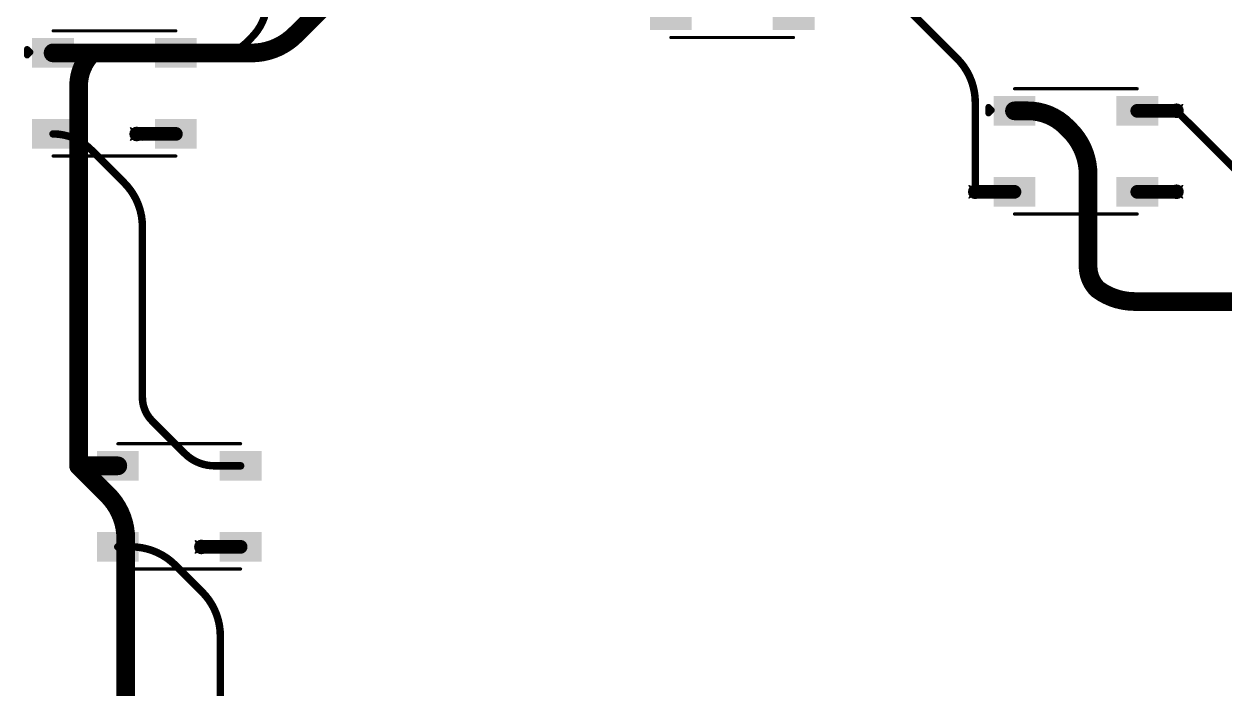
# Model space of a CAD drawing. Header units: inches. Extents: x -11 to 1110, y -7 to 455.
# Drawn here: x 356.01 to 404.91, y 264.73 to 291.81 of the extents above; entities that cross this region are included whole.
import ezdxf

# ---------------------------------------------------------------- set-up
doc = ezdxf.new("R2010")
doc.units = ezdxf.units.IN
for name, color, linetype in [('Bottom Layer', 5, 'Continuous'), ('Drill Drawing', 1, 'Continuous'), ('Top Layer', 1, 'Continuous'), ('Top Overlay', 2, 'Continuous'), ('Top Paste', 8, 'Continuous'), ('Top Solder', 216, 'Continuous'), ('Via Holes', 16, 'Continuous')]:
    doc.layers.add(name, color=color, linetype=linetype)

# ---------------------------------------------------------------- blocks, each defined once
blk = doc.blocks.new('WS2812B_B_W_165')
at = {"layer": 'Top Layer'}
for points in [[(-3.24999985, 2.15000078), (-1.75000031, 2.15000078), (-1.75000031, 1.15000278), (-3.24999985, 1.15000278)], [(3.24999985, 1.15000278), (1.75000031, 1.15000278), (1.75000031, 2.15000078), (3.24999985, 2.15000078)], [(-3.24999985, -1.15000024), (-1.75000031, -1.15000024), (-1.75000031, -2.14999824), (-3.24999985, -2.14999824)], [(1.75000031, -1.15000024), (3.24999985, -1.15000024), (3.24999985, -2.14999824), (1.75000031, -2.14999824)]]:
    blk.add_hatch(color=1, dxfattribs=at).paths.add_polyline_path(points)
at = {"layer": 'Top Paste'}
for points in [[(-3.24999985, 2.15000078), (-1.75000031, 2.15000078), (-1.75000031, 1.15000278), (-3.24999985, 1.15000278)], [(3.24999985, 1.15000278), (1.75000031, 1.15000278), (1.75000031, 2.15000078), (3.24999985, 2.15000078)], [(-3.24999985, -1.15000024), (-1.75000031, -1.15000024), (-1.75000031, -2.14999824), (-3.24999985, -2.14999824)], [(1.75000031, -1.15000024), (3.24999985, -1.15000024), (3.24999985, -2.14999824), (1.75000031, -2.14999824)]]:
    blk.add_hatch(color=8, dxfattribs=at).paths.add_polyline_path(points)
at = {"layer": 'Top Solder'}
for points in [[(-3.35159985, 2.25160078), (-1.64840031, 2.25160078), (-1.64840031, 1.04840278), (-3.35159985, 1.04840278)], [(3.35159985, 1.04840278), (1.64840031, 1.04840278), (1.64840031, 2.25160078), (3.35159985, 2.25160078)], [(-3.35159985, -1.04840024), (-1.64840031, -1.04840024), (-1.64840031, -2.25159824), (-3.35159985, -2.25159824)], [(1.64840031, -1.04840024), (3.35159985, -1.04840024), (3.35159985, -2.25159824), (1.64840031, -2.25159824)]]:
    blk.add_hatch(color=216, dxfattribs=at).paths.add_polyline_path(points)
at = {"layer": 'Top Overlay'}
for points in [[(-2.50000008, 2.55080008, 0.127, 0.127, 0), (2.50000008, 2.55080008, 0.127, 0.127, 0)], [(-3.556, 1.8034, 0.254, 0.254, 0), (-3.429, 1.6764, 0.254, 0.254, 0)], [(-3.556, 1.5494, 0.254, 0.254, 0), (-3.556, 1.8034, 0.254, 0.254, 0)], [(-3.556, 1.5494, 0.254, 0.254, 0), (-3.429, 1.6764, 0.254, 0.254, 0)], [(-2.50000008, -2.55079754, 0.127, 0.127, 0), (2.50000008, -2.55079754, 0.127, 0.127, 0)]]:
    blk.add_lwpolyline(points, format="xyseb", dxfattribs=at)
for points in [[(-2.53175008, 2.55080008, 0.0635, 0.0635, 1), (-2.46825008, 2.55080008, 0.0635, 0.0635, 1)], [(2.46825008, 2.55080008, 0.0635, 0.0635, 1), (2.53175008, 2.55080008, 0.0635, 0.0635, 1)], [(-3.619499999999999, 1.8034, 0.127, 0.127, 1), (-3.4925, 1.8034, 0.127, 0.127, 1)], [(-3.619499999999999, 1.8034, 0.127, 0.127, 1), (-3.4925, 1.8034, 0.127, 0.127, 1)], [(-3.619499999999999, 1.5494, 0.127, 0.127, 1), (-3.4925, 1.5494, 0.127, 0.127, 1)], [(-3.619499999999999, 1.5494, 0.127, 0.127, 1), (-3.4925, 1.5494, 0.127, 0.127, 1)], [(-3.4925, 1.6764, 0.127, 0.127, 1), (-3.3655, 1.6764, 0.127, 0.127, 1)], [(-3.4925, 1.6764, 0.127, 0.127, 1), (-3.3655, 1.6764, 0.127, 0.127, 1)], [(-2.53175008, -2.55079754, 0.0635, 0.0635, 1), (-2.46825008, -2.55079754, 0.0635, 0.0635, 1)], [(2.46825008, -2.55079754, 0.0635, 0.0635, 1), (2.53175008, -2.55079754, 0.0635, 0.0635, 1)]]:
    blk.add_lwpolyline(points, format="xyseb", close=True, dxfattribs=at)
blk = doc.blocks.new('WS2812B_B_W_174')
at = {"layer": 'Top Layer'}
for points in [[(-3.24999985, 2.15000078), (-1.75000031, 2.15000078), (-1.75000031, 1.15000278), (-3.24999985, 1.15000278)], [(3.24999985, 1.15000278), (1.75000031, 1.15000278), (1.75000031, 2.15000078), (3.24999985, 2.15000078)], [(-3.24999985, -1.15000024), (-1.75000031, -1.15000024), (-1.75000031, -2.14999824), (-3.24999985, -2.14999824)], [(1.75000031, -1.15000024), (3.24999985, -1.15000024), (3.24999985, -2.14999824), (1.75000031, -2.14999824)]]:
    blk.add_hatch(color=1, dxfattribs=at).paths.add_polyline_path(points)
at = {"layer": 'Top Paste'}
for points in [[(-3.24999985, 2.15000078), (-1.75000031, 2.15000078), (-1.75000031, 1.15000278), (-3.24999985, 1.15000278)], [(3.24999985, 1.15000278), (1.75000031, 1.15000278), (1.75000031, 2.15000078), (3.24999985, 2.15000078)], [(-3.24999985, -1.15000024), (-1.75000031, -1.15000024), (-1.75000031, -2.14999824), (-3.24999985, -2.14999824)], [(1.75000031, -1.15000024), (3.24999985, -1.15000024), (3.24999985, -2.14999824), (1.75000031, -2.14999824)]]:
    blk.add_hatch(color=8, dxfattribs=at).paths.add_polyline_path(points)
at = {"layer": 'Top Solder'}
for points in [[(-3.35159985, 2.25160078), (-1.64840031, 2.25160078), (-1.64840031, 1.04840278), (-3.35159985, 1.04840278)], [(3.35159985, 1.04840278), (1.64840031, 1.04840278), (1.64840031, 2.25160078), (3.35159985, 2.25160078)], [(-3.35159985, -1.04840024), (-1.64840031, -1.04840024), (-1.64840031, -2.25159824), (-3.35159985, -2.25159824)], [(1.64840031, -1.04840024), (3.35159985, -1.04840024), (3.35159985, -2.25159824), (1.64840031, -2.25159824)]]:
    blk.add_hatch(color=216, dxfattribs=at).paths.add_polyline_path(points)
at = {"layer": 'Top Overlay'}
for points in [[(-2.50000008, 2.55080008, 0.127, 0.127, 0), (2.50000008, 2.55080008, 0.127, 0.127, 0)], [(-3.556, 1.8034, 0.254, 0.254, 0), (-3.429, 1.6764, 0.254, 0.254, 0)], [(-3.556, 1.5494, 0.254, 0.254, 0), (-3.556, 1.8034, 0.254, 0.254, 0)], [(-3.556, 1.5494, 0.254, 0.254, 0), (-3.429, 1.6764, 0.254, 0.254, 0)], [(-2.50000008, -2.55079754, 0.127, 0.127, 0), (2.50000008, -2.55079754, 0.127, 0.127, 0)]]:
    blk.add_lwpolyline(points, format="xyseb", dxfattribs=at)
for points in [[(-2.53175008, 2.55080008, 0.0635, 0.0635, 1), (-2.46825008, 2.55080008, 0.0635, 0.0635, 1)], [(2.46825008, 2.55080008, 0.0635, 0.0635, 1), (2.53175008, 2.55080008, 0.0635, 0.0635, 1)], [(-3.619499999999999, 1.8034, 0.127, 0.127, 1), (-3.4925, 1.8034, 0.127, 0.127, 1)], [(-3.619499999999999, 1.8034, 0.127, 0.127, 1), (-3.4925, 1.8034, 0.127, 0.127, 1)], [(-3.619499999999999, 1.5494, 0.127, 0.127, 1), (-3.4925, 1.5494, 0.127, 0.127, 1)], [(-3.619499999999999, 1.5494, 0.127, 0.127, 1), (-3.4925, 1.5494, 0.127, 0.127, 1)], [(-3.4925, 1.6764, 0.127, 0.127, 1), (-3.3655, 1.6764, 0.127, 0.127, 1)], [(-3.4925, 1.6764, 0.127, 0.127, 1), (-3.3655, 1.6764, 0.127, 0.127, 1)], [(-2.53175008, -2.55079754, 0.0635, 0.0635, 1), (-2.46825008, -2.55079754, 0.0635, 0.0635, 1)], [(2.46825008, -2.55079754, 0.0635, 0.0635, 1), (2.53175008, -2.55079754, 0.0635, 0.0635, 1)]]:
    blk.add_lwpolyline(points, format="xyseb", close=True, dxfattribs=at)
blk = doc.blocks.new('WS2812B_B_W_192')
at = {"layer": 'Top Layer'}
for points in [[(-3.24999985, 2.15000078), (-1.75000031, 2.15000078), (-1.75000031, 1.15000278), (-3.24999985, 1.15000278)], [(3.24999985, 1.15000278), (1.75000031, 1.15000278), (1.75000031, 2.15000078), (3.24999985, 2.15000078)], [(-3.24999985, -1.15000024), (-1.75000031, -1.15000024), (-1.75000031, -2.14999824), (-3.24999985, -2.14999824)], [(1.75000031, -1.15000024), (3.24999985, -1.15000024), (3.24999985, -2.14999824), (1.75000031, -2.14999824)]]:
    blk.add_hatch(color=1, dxfattribs=at).paths.add_polyline_path(points)
at = {"layer": 'Top Paste'}
for points in [[(-3.24999985, 2.15000078), (-1.75000031, 2.15000078), (-1.75000031, 1.15000278), (-3.24999985, 1.15000278)], [(3.24999985, 1.15000278), (1.75000031, 1.15000278), (1.75000031, 2.15000078), (3.24999985, 2.15000078)], [(-3.24999985, -1.15000024), (-1.75000031, -1.15000024), (-1.75000031, -2.14999824), (-3.24999985, -2.14999824)], [(1.75000031, -1.15000024), (3.24999985, -1.15000024), (3.24999985, -2.14999824), (1.75000031, -2.14999824)]]:
    blk.add_hatch(color=8, dxfattribs=at).paths.add_polyline_path(points)
at = {"layer": 'Top Solder'}
for points in [[(-3.35159985, 2.25160078), (-1.64840031, 2.25160078), (-1.64840031, 1.04840278), (-3.35159985, 1.04840278)], [(3.35159985, 1.04840278), (1.64840031, 1.04840278), (1.64840031, 2.25160078), (3.35159985, 2.25160078)], [(-3.35159985, -1.04840024), (-1.64840031, -1.04840024), (-1.64840031, -2.25159824), (-3.35159985, -2.25159824)], [(1.64840031, -1.04840024), (3.35159985, -1.04840024), (3.35159985, -2.25159824), (1.64840031, -2.25159824)]]:
    blk.add_hatch(color=216, dxfattribs=at).paths.add_polyline_path(points)
at = {"layer": 'Top Overlay'}
for points in [[(-2.50000008, 2.55080008, 0.127, 0.127, 0), (2.50000008, 2.55080008, 0.127, 0.127, 0)], [(-3.556, 1.8034, 0.254, 0.254, 0), (-3.429, 1.6764, 0.254, 0.254, 0)], [(-3.556, 1.5494, 0.254, 0.254, 0), (-3.556, 1.8034, 0.254, 0.254, 0)], [(-3.556, 1.5494, 0.254, 0.254, 0), (-3.429, 1.6764, 0.254, 0.254, 0)], [(-2.50000008, -2.55079754, 0.127, 0.127, 0), (2.50000008, -2.55079754, 0.127, 0.127, 0)]]:
    blk.add_lwpolyline(points, format="xyseb", dxfattribs=at)
for points in [[(-2.53175008, 2.55080008, 0.0635, 0.0635, 1), (-2.46825008, 2.55080008, 0.0635, 0.0635, 1)], [(2.46825008, 2.55080008, 0.0635, 0.0635, 1), (2.53175008, 2.55080008, 0.0635, 0.0635, 1)], [(-3.619499999999999, 1.8034, 0.127, 0.127, 1), (-3.4925, 1.8034, 0.127, 0.127, 1)], [(-3.619499999999999, 1.8034, 0.127, 0.127, 1), (-3.4925, 1.8034, 0.127, 0.127, 1)], [(-3.619499999999999, 1.5494, 0.127, 0.127, 1), (-3.4925, 1.5494, 0.127, 0.127, 1)], [(-3.619499999999999, 1.5494, 0.127, 0.127, 1), (-3.4925, 1.5494, 0.127, 0.127, 1)], [(-3.4925, 1.6764, 0.127, 0.127, 1), (-3.3655, 1.6764, 0.127, 0.127, 1)], [(-3.4925, 1.6764, 0.127, 0.127, 1), (-3.3655, 1.6764, 0.127, 0.127, 1)], [(-2.53175008, -2.55079754, 0.0635, 0.0635, 1), (-2.46825008, -2.55079754, 0.0635, 0.0635, 1)], [(2.46825008, -2.55079754, 0.0635, 0.0635, 1), (2.53175008, -2.55079754, 0.0635, 0.0635, 1)]]:
    blk.add_lwpolyline(points, format="xyseb", close=True, dxfattribs=at)
blk = doc.blocks.new('WS2812B_B_W_201')
at = {"layer": 'Top Layer'}
for points in [[(-3.24999985, 2.15000078), (-1.75000031, 2.15000078), (-1.75000031, 1.15000278), (-3.24999985, 1.15000278)], [(3.24999985, 1.15000278), (1.75000031, 1.15000278), (1.75000031, 2.15000078), (3.24999985, 2.15000078)], [(-3.24999985, -1.15000024), (-1.75000031, -1.15000024), (-1.75000031, -2.14999824), (-3.24999985, -2.14999824)], [(1.75000031, -1.15000024), (3.24999985, -1.15000024), (3.24999985, -2.14999824), (1.75000031, -2.14999824)]]:
    blk.add_hatch(color=1, dxfattribs=at).paths.add_polyline_path(points)
at = {"layer": 'Top Paste'}
for points in [[(-3.24999985, 2.15000078), (-1.75000031, 2.15000078), (-1.75000031, 1.15000278), (-3.24999985, 1.15000278)], [(3.24999985, 1.15000278), (1.75000031, 1.15000278), (1.75000031, 2.15000078), (3.24999985, 2.15000078)], [(-3.24999985, -1.15000024), (-1.75000031, -1.15000024), (-1.75000031, -2.14999824), (-3.24999985, -2.14999824)], [(1.75000031, -1.15000024), (3.24999985, -1.15000024), (3.24999985, -2.14999824), (1.75000031, -2.14999824)]]:
    blk.add_hatch(color=8, dxfattribs=at).paths.add_polyline_path(points)
at = {"layer": 'Top Solder'}
for points in [[(-3.35159985, 2.25160078), (-1.64840031, 2.25160078), (-1.64840031, 1.04840278), (-3.35159985, 1.04840278)], [(3.35159985, 1.04840278), (1.64840031, 1.04840278), (1.64840031, 2.25160078), (3.35159985, 2.25160078)], [(-3.35159985, -1.04840024), (-1.64840031, -1.04840024), (-1.64840031, -2.25159824), (-3.35159985, -2.25159824)], [(1.64840031, -1.04840024), (3.35159985, -1.04840024), (3.35159985, -2.25159824), (1.64840031, -2.25159824)]]:
    blk.add_hatch(color=216, dxfattribs=at).paths.add_polyline_path(points)
at = {"layer": 'Top Overlay'}
for points in [[(-2.50000008, 2.55080008, 0.127, 0.127, 0), (2.50000008, 2.55080008, 0.127, 0.127, 0)], [(-3.556, 1.8034, 0.254, 0.254, 0), (-3.429, 1.6764, 0.254, 0.254, 0)], [(-3.556, 1.5494, 0.254, 0.254, 0), (-3.556, 1.8034, 0.254, 0.254, 0)], [(-3.556, 1.5494, 0.254, 0.254, 0), (-3.429, 1.6764, 0.254, 0.254, 0)], [(-2.50000008, -2.55079754, 0.127, 0.127, 0), (2.50000008, -2.55079754, 0.127, 0.127, 0)]]:
    blk.add_lwpolyline(points, format="xyseb", dxfattribs=at)
for points in [[(-2.53175008, 2.55080008, 0.0635, 0.0635, 1), (-2.46825008, 2.55080008, 0.0635, 0.0635, 1)], [(2.46825008, 2.55080008, 0.0635, 0.0635, 1), (2.53175008, 2.55080008, 0.0635, 0.0635, 1)], [(-3.619499999999999, 1.8034, 0.127, 0.127, 1), (-3.4925, 1.8034, 0.127, 0.127, 1)], [(-3.619499999999999, 1.8034, 0.127, 0.127, 1), (-3.4925, 1.8034, 0.127, 0.127, 1)], [(-3.619499999999999, 1.5494, 0.127, 0.127, 1), (-3.4925, 1.5494, 0.127, 0.127, 1)], [(-3.619499999999999, 1.5494, 0.127, 0.127, 1), (-3.4925, 1.5494, 0.127, 0.127, 1)], [(-3.4925, 1.6764, 0.127, 0.127, 1), (-3.3655, 1.6764, 0.127, 0.127, 1)], [(-3.4925, 1.6764, 0.127, 0.127, 1), (-3.3655, 1.6764, 0.127, 0.127, 1)], [(-2.53175008, -2.55079754, 0.0635, 0.0635, 1), (-2.46825008, -2.55079754, 0.0635, 0.0635, 1)], [(2.46825008, -2.55079754, 0.0635, 0.0635, 1), (2.53175008, -2.55079754, 0.0635, 0.0635, 1)]]:
    blk.add_lwpolyline(points, format="xyseb", close=True, dxfattribs=at)

msp = doc.modelspace()

# ---------------------------------------------------------------- hatches: boundary and pattern name
at = {"layer": 'Bottom Layer'}
h = msp.add_hatch(color=5, dxfattribs=at)
edge = h.paths.add_edge_path()
edge.add_arc((358.79355978, 290.63292394), 0.2999994, 0, 360)
h = msp.add_hatch(color=5, dxfattribs=at)
edge = h.paths.add_edge_path()
edge.add_arc((402.93728404, 288.2798527), 0.2999994, 0, 360)
h = msp.add_hatch(color=5, dxfattribs=at)
edge = h.paths.add_edge_path()
edge.add_arc((360.60229886, 287.33292292), 0.2999994, 0, 360)
h = msp.add_hatch(color=5, dxfattribs=at)
edge = h.paths.add_edge_path()
edge.add_arc((394.7460227999999, 284.97985168), 0.2999994, 0, 360)
h = msp.add_hatch(color=5, dxfattribs=at)
edge = h.paths.add_edge_path()
edge.add_arc((402.93728404, 284.97985168), 0.2999994, 0, 360)
h = msp.add_hatch(color=5, dxfattribs=at)
edge = h.paths.add_edge_path()
edge.add_arc((358.23836912, 273.8142098), 0.2999994, 0, 360)
h = msp.add_hatch(color=5, dxfattribs=at)
edge = h.paths.add_edge_path()
edge.add_arc((363.23836928, 270.51420878), 0.2999994, 0, 360)
at = {"layer": 'Top Layer'}
h = msp.add_hatch(color=1, dxfattribs=at)
edge = h.paths.add_edge_path()
edge.add_arc((358.79355978, 290.63292394), 0.2999994, 0, 360)
h = msp.add_hatch(color=1, dxfattribs=at)
edge = h.paths.add_edge_path()
edge.add_arc((402.93728404, 288.2798527), 0.2999994, 0, 360)
h = msp.add_hatch(color=1, dxfattribs=at)
edge = h.paths.add_edge_path()
edge.add_arc((360.60229886, 287.33292292), 0.2999994, 0, 360)
h = msp.add_hatch(color=1, dxfattribs=at)
edge = h.paths.add_edge_path()
edge.add_arc((394.7460227999999, 284.97985168), 0.2999994, 0, 360)
h = msp.add_hatch(color=1, dxfattribs=at)
edge = h.paths.add_edge_path()
edge.add_arc((402.93728404, 284.97985168), 0.2999994, 0, 360)
h = msp.add_hatch(color=1, dxfattribs=at)
edge = h.paths.add_edge_path()
edge.add_arc((358.23836912, 273.8142098), 0.2999994, 0, 360)
h = msp.add_hatch(color=1, dxfattribs=at)
edge = h.paths.add_edge_path()
edge.add_arc((363.23836928, 270.51420878), 0.2999994, 0, 360)
at = {"layer": 'Via Holes'}
h = msp.add_hatch(color=7, dxfattribs=at)
edge = h.paths.add_edge_path()
edge.add_arc((358.79355978, 290.63292394), 0.1499997, 0, 360)
h = msp.add_hatch(color=7, dxfattribs=at)
edge = h.paths.add_edge_path()
edge.add_arc((402.93728404, 288.2798527), 0.1499997, 0, 360)
h = msp.add_hatch(color=7, dxfattribs=at)
edge = h.paths.add_edge_path()
edge.add_arc((360.60229886, 287.33292292), 0.1499997, 0, 360)
h = msp.add_hatch(color=7, dxfattribs=at)
edge = h.paths.add_edge_path()
edge.add_arc((394.7460227999999, 284.97985168), 0.1499997, 0, 360)
h = msp.add_hatch(color=7, dxfattribs=at)
edge = h.paths.add_edge_path()
edge.add_arc((402.93728404, 284.97985168), 0.1499997, 0, 360)
h = msp.add_hatch(color=7, dxfattribs=at)
edge = h.paths.add_edge_path()
edge.add_arc((358.23836912, 273.8142098), 0.1499997, 0, 360)
h = msp.add_hatch(color=7, dxfattribs=at)
edge = h.paths.add_edge_path()
edge.add_arc((363.23836928, 270.51420878), 0.1499997, 0, 360)

# ---------------------------------------------------------------- linework, layer by layer
at = {"layer": 'Bottom Layer'}
for points in [[(388.9439516, 295.46842354, 0.3048, 0.3048, 0), (394.00207458, 290.41030056, 0.3048, 0.3048, 0)], [(367.06887216, 291.37687216, 0.7619999999999999, 0.7619999999999999, 0), (368.81697128, 293.12497128, 0.7619999999999999, 0.7619999999999999, 0)], [(367.06887216, 291.37687216, 0.7619999999999999, 0.7619999999999999, -0.198912367379658), (365.27282038, 290.63292394, 0.7619999999999999, 0.7619999999999999, 0)], [(358.23836912, 289.2925761, 0.7619999999999999, 0.7619999999999999, -0.1989123116628902), (358.79355978, 290.63292394, 0.7619999999999999, 0.7619999999999999, 0)], [(358.79355978, 290.63292394, 0.7619999999999999, 0.7619999999999999, 0), (365.27282038, 290.63292394, 0.7619999999999999, 0.7619999999999999, 0)], [(394.00207458, 290.41030056, 0.3048, 0.3048, -0.198912367379658), (394.7460227999999, 288.61424878, 0.3048, 0.3048, 0)], [(358.23836912, 273.8142098, 0.7619999999999999, 0.7619999999999999, 0), (358.23836912, 289.2925761, 0.7619999999999999, 0.7619999999999999, 0)], [(394.7460227999999, 284.97985168, 0.3048, 0.3048, 0), (394.7460227999999, 288.61424878, 0.3048, 0.3048, 0)], [(402.93728404, 288.2798527, 0.3048, 0.3048, 0), (407.79400534, 283.4231314, 0.3048, 0.3048, 0)], [(358.23836912, 273.8142098, 0.7619999999999999, 0.7619999999999999, 0), (359.41402082, 272.6385581, 0.7619999999999999, 0.7619999999999999, 0)], [(359.41402082, 272.6385581, 0.7619999999999999, 0.7619999999999999, -0.198912367379658), (360.15796904, 270.84250632, 0.7619999999999999, 0.7619999999999999, 0)], [(360.15796904, 256.87140904, 0.7619999999999999, 0.7619999999999999, 0), (360.15796904, 270.84250632, 0.7619999999999999, 0.7619999999999999, 0)]]:
    msp.add_lwpolyline(points, format="xyseb", dxfattribs=at)
for points in [[(366.87837216, 291.37687216, 0.3809999999999999, 0.3809999999999999, 1), (367.25937216, 291.37687216, 0.3809999999999999, 0.3809999999999999, 1)], [(366.87837216, 291.37687216, 0.3809999999999999, 0.3809999999999999, 1), (367.25937216, 291.37687216, 0.3809999999999999, 0.3809999999999999, 1)], [(358.60305978, 290.63292394, 0.3809999999999999, 0.3809999999999999, 1), (358.98405978, 290.63292394, 0.3809999999999999, 0.3809999999999999, 1)], [(358.60305978, 290.63292394, 0.3809999999999999, 0.3809999999999999, 1), (358.98405978, 290.63292394, 0.3809999999999999, 0.3809999999999999, 1)], [(365.08232038, 290.63292394, 0.3809999999999999, 0.3809999999999999, 1), (365.46332038, 290.63292394, 0.3809999999999999, 0.3809999999999999, 1)], [(365.08232038, 290.63292394, 0.3809999999999999, 0.3809999999999999, 1), (365.46332038, 290.63292394, 0.3809999999999999, 0.3809999999999999, 1)], [(393.92587458, 290.41030056, 0.1524, 0.1524, 1), (394.07827458, 290.41030056, 0.1524, 0.1524, 1)], [(393.92587458, 290.41030056, 0.1524, 0.1524, 1), (394.07827458, 290.41030056, 0.1524, 0.1524, 1)], [(358.04786912, 289.2925761, 0.3809999999999999, 0.3809999999999999, 1), (358.42886912, 289.2925761, 0.3809999999999999, 0.3809999999999999, 1)], [(358.04786912, 289.2925761, 0.3809999999999999, 0.3809999999999999, 1), (358.42886912, 289.2925761, 0.3809999999999999, 0.3809999999999999, 1)], [(394.6698228, 288.61424878, 0.1524, 0.1524, 1), (394.8222228, 288.61424878, 0.1524, 0.1524, 1)], [(394.6698228, 288.61424878, 0.1524, 0.1524, 1), (394.8222228, 288.61424878, 0.1524, 0.1524, 1)], [(402.86108404, 288.2798527, 0.1524, 0.1524, 1), (403.01348404, 288.2798527, 0.1524, 0.1524, 1)], [(394.6698228, 284.97985168, 0.1524, 0.1524, 1), (394.8222228, 284.97985168, 0.1524, 0.1524, 1)], [(358.04786912, 273.8142098, 0.3809999999999999, 0.3809999999999999, 1), (358.42886912, 273.8142098, 0.3809999999999999, 0.3809999999999999, 1)], [(358.04786912, 273.8142098, 0.3809999999999999, 0.3809999999999999, 1), (358.42886912, 273.8142098, 0.3809999999999999, 0.3809999999999999, 1)], [(359.22352082, 272.6385581, 0.3809999999999999, 0.3809999999999999, 1), (359.6045208199999, 272.6385581, 0.3809999999999999, 0.3809999999999999, 1)], [(359.22352082, 272.6385581, 0.3809999999999999, 0.3809999999999999, 1), (359.6045208199999, 272.6385581, 0.3809999999999999, 0.3809999999999999, 1)], [(359.96746904, 270.84250632, 0.3809999999999999, 0.3809999999999999, 1), (360.34846904, 270.84250632, 0.3809999999999999, 0.3809999999999999, 1)], [(359.96746904, 270.84250632, 0.3809999999999999, 0.3809999999999999, 1), (360.34846904, 270.84250632, 0.3809999999999999, 0.3809999999999999, 1)]]:
    msp.add_lwpolyline(points, format="xyseb", close=True, dxfattribs=at)
at = {"layer": 'Drill Drawing'}
for points in [[(358.53955978, 290.88692394, 0.0508, 0.0508, 0), (358.79355978, 290.75992394, 0.0508, 0.0508, 0)], [(358.53955978, 290.88692394, 0.0508, 0.0508, 0), (358.6665597799999, 290.63292394, 0.0508, 0.0508, 0)], [(358.53955978, 290.37892394, 0.0508, 0.0508, 0), (358.6665597799999, 290.63292394, 0.0508, 0.0508, 0)], [(358.53955978, 290.37892394, 0.0508, 0.0508, 0), (358.79355978, 290.5059239399999, 0.0508, 0.0508, 0)], [(358.79355978, 290.75992394, 0.0508, 0.0508, 0), (359.04755978, 290.88692394, 0.0508, 0.0508, 0)], [(358.79355978, 290.5059239399999, 0.0508, 0.0508, 0), (359.04755978, 290.37892394, 0.0508, 0.0508, 0)], [(358.92055978, 290.63292394, 0.0508, 0.0508, 0), (359.04755978, 290.88692394, 0.0508, 0.0508, 0)], [(358.92055978, 290.63292394, 0.0508, 0.0508, 0), (359.04755978, 290.37892394, 0.0508, 0.0508, 0)], [(402.68328404, 288.5338527, 0.0508, 0.0508, 0), (402.93728404, 288.4068527, 0.0508, 0.0508, 0)], [(402.68328404, 288.5338527, 0.0508, 0.0508, 0), (402.81028404, 288.2798527, 0.0508, 0.0508, 0)], [(402.93728404, 288.4068527, 0.0508, 0.0508, 0), (403.19128404, 288.5338527, 0.0508, 0.0508, 0)], [(403.06428404, 288.2798527, 0.0508, 0.0508, 0), (403.19128404, 288.5338527, 0.0508, 0.0508, 0)], [(402.68328404, 288.0258527, 0.0508, 0.0508, 0), (402.81028404, 288.2798527, 0.0508, 0.0508, 0)], [(402.68328404, 288.0258527, 0.0508, 0.0508, 0), (402.93728404, 288.1528527, 0.0508, 0.0508, 0)], [(402.93728404, 288.1528527, 0.0508, 0.0508, 0), (403.19128404, 288.0258527, 0.0508, 0.0508, 0)], [(403.06428404, 288.2798527, 0.0508, 0.0508, 0), (403.19128404, 288.0258527, 0.0508, 0.0508, 0)], [(360.34829886, 287.58692292, 0.0508, 0.0508, 0), (360.60229886, 287.45992292, 0.0508, 0.0508, 0)], [(360.34829886, 287.58692292, 0.0508, 0.0508, 0), (360.47529886, 287.33292292, 0.0508, 0.0508, 0)], [(360.60229886, 287.45992292, 0.0508, 0.0508, 0), (360.85629886, 287.58692292, 0.0508, 0.0508, 0)], [(360.72929886, 287.33292292, 0.0508, 0.0508, 0), (360.85629886, 287.58692292, 0.0508, 0.0508, 0)], [(360.34829886, 287.07892292, 0.0508, 0.0508, 0), (360.47529886, 287.33292292, 0.0508, 0.0508, 0)], [(360.34829886, 287.07892292, 0.0508, 0.0508, 0), (360.60229886, 287.20592292, 0.0508, 0.0508, 0)], [(360.60229886, 287.20592292, 0.0508, 0.0508, 0), (360.85629886, 287.07892292, 0.0508, 0.0508, 0)], [(360.72929886, 287.33292292, 0.0508, 0.0508, 0), (360.85629886, 287.07892292, 0.0508, 0.0508, 0)], [(394.4920228, 285.23385168, 0.0508, 0.0508, 0), (394.7460227999999, 285.10685168, 0.0508, 0.0508, 0)], [(394.4920228, 285.23385168, 0.0508, 0.0508, 0), (394.6190228, 284.97985168, 0.0508, 0.0508, 0)], [(394.7460227999999, 285.10685168, 0.0508, 0.0508, 0), (395.0000228, 285.23385168, 0.0508, 0.0508, 0)], [(394.8730228, 284.97985168, 0.0508, 0.0508, 0), (395.0000228, 285.23385168, 0.0508, 0.0508, 0)], [(402.68328404, 285.23385168, 0.0508, 0.0508, 0), (402.93728404, 285.10685168, 0.0508, 0.0508, 0)], [(402.68328404, 285.23385168, 0.0508, 0.0508, 0), (402.81028404, 284.97985168, 0.0508, 0.0508, 0)], [(402.93728404, 285.10685168, 0.0508, 0.0508, 0), (403.19128404, 285.23385168, 0.0508, 0.0508, 0)], [(403.06428404, 284.97985168, 0.0508, 0.0508, 0), (403.19128404, 285.23385168, 0.0508, 0.0508, 0)], [(394.4920228, 284.72585168, 0.0508, 0.0508, 0), (394.6190228, 284.97985168, 0.0508, 0.0508, 0)], [(394.4920228, 284.72585168, 0.0508, 0.0508, 0), (394.7460227999999, 284.85285168, 0.0508, 0.0508, 0)], [(394.7460227999999, 284.85285168, 0.0508, 0.0508, 0), (395.0000228, 284.72585168, 0.0508, 0.0508, 0)], [(394.8730228, 284.97985168, 0.0508, 0.0508, 0), (395.0000228, 284.72585168, 0.0508, 0.0508, 0)], [(402.68328404, 284.72585168, 0.0508, 0.0508, 0), (402.81028404, 284.97985168, 0.0508, 0.0508, 0)], [(402.68328404, 284.72585168, 0.0508, 0.0508, 0), (402.93728404, 284.85285168, 0.0508, 0.0508, 0)], [(402.93728404, 284.85285168, 0.0508, 0.0508, 0), (403.19128404, 284.72585168, 0.0508, 0.0508, 0)], [(403.06428404, 284.97985168, 0.0508, 0.0508, 0), (403.19128404, 284.72585168, 0.0508, 0.0508, 0)], [(357.98436912, 274.0682098, 0.0508, 0.0508, 0), (358.23836912, 273.9412098, 0.0508, 0.0508, 0)], [(357.98436912, 274.0682098, 0.0508, 0.0508, 0), (358.11136912, 273.8142098, 0.0508, 0.0508, 0)], [(357.98436912, 273.5602098, 0.0508, 0.0508, 0), (358.11136912, 273.8142098, 0.0508, 0.0508, 0)], [(358.23836912, 273.9412098, 0.0508, 0.0508, 0), (358.49236912, 274.0682098, 0.0508, 0.0508, 0)], [(358.36536912, 273.8142098, 0.0508, 0.0508, 0), (358.49236912, 274.0682098, 0.0508, 0.0508, 0)], [(358.36536912, 273.8142098, 0.0508, 0.0508, 0), (358.49236912, 273.5602098, 0.0508, 0.0508, 0)], [(357.98436912, 273.5602098, 0.0508, 0.0508, 0), (358.23836912, 273.6872097999999, 0.0508, 0.0508, 0)], [(358.23836912, 273.6872097999999, 0.0508, 0.0508, 0), (358.49236912, 273.5602098, 0.0508, 0.0508, 0)], [(362.98436928, 270.76820878, 0.0508, 0.0508, 0), (363.23836928, 270.64120878, 0.0508, 0.0508, 0)], [(362.98436928, 270.76820878, 0.0508, 0.0508, 0), (363.11136928, 270.51420878, 0.0508, 0.0508, 0)], [(362.98436928, 270.26020878, 0.0508, 0.0508, 0), (363.11136928, 270.51420878, 0.0508, 0.0508, 0)], [(362.98436928, 270.26020878, 0.0508, 0.0508, 0), (363.23836928, 270.38720878, 0.0508, 0.0508, 0)], [(363.23836928, 270.64120878, 0.0508, 0.0508, 0), (363.49236928, 270.76820878, 0.0508, 0.0508, 0)], [(363.23836928, 270.38720878, 0.0508, 0.0508, 0), (363.49236928, 270.26020878, 0.0508, 0.0508, 0)], [(363.36536928, 270.51420878, 0.0508, 0.0508, 0), (363.49236928, 270.76820878, 0.0508, 0.0508, 0)], [(363.36536928, 270.51420878, 0.0508, 0.0508, 0), (363.49236928, 270.26020878, 0.0508, 0.0508, 0)]]:
    msp.add_lwpolyline(points, format="xyseb", dxfattribs=at)
for points in [[(358.52685978, 290.88692394, 0.0254, 0.0254, 1), (358.55225978, 290.88692394, 0.0254, 0.0254, 1)], [(358.52685978, 290.88692394, 0.0254, 0.0254, 1), (358.55225978, 290.88692394, 0.0254, 0.0254, 1)], [(358.65385978, 290.63292394, 0.0254, 0.0254, 1), (358.67925978, 290.63292394, 0.0254, 0.0254, 1)], [(358.65385978, 290.63292394, 0.0254, 0.0254, 1), (358.67925978, 290.63292394, 0.0254, 0.0254, 1)], [(358.78085978, 290.75992394, 0.0254, 0.0254, 1), (358.80625978, 290.75992394, 0.0254, 0.0254, 1)], [(358.78085978, 290.75992394, 0.0254, 0.0254, 1), (358.80625978, 290.75992394, 0.0254, 0.0254, 1)], [(358.78085978, 290.5059239399999, 0.0254, 0.0254, 1), (358.80625978, 290.5059239399999, 0.0254, 0.0254, 1)], [(358.78085978, 290.5059239399999, 0.0254, 0.0254, 1), (358.80625978, 290.5059239399999, 0.0254, 0.0254, 1)], [(358.90785978, 290.63292394, 0.0254, 0.0254, 1), (358.93325978, 290.63292394, 0.0254, 0.0254, 1)], [(358.90785978, 290.63292394, 0.0254, 0.0254, 1), (358.93325978, 290.63292394, 0.0254, 0.0254, 1)], [(359.03485978, 290.88692394, 0.0254, 0.0254, 1), (359.06025978, 290.88692394, 0.0254, 0.0254, 1)], [(359.03485978, 290.88692394, 0.0254, 0.0254, 1), (359.06025978, 290.88692394, 0.0254, 0.0254, 1)], [(358.52685978, 290.37892394, 0.0254, 0.0254, 1), (358.55225978, 290.37892394, 0.0254, 0.0254, 1)], [(358.52685978, 290.37892394, 0.0254, 0.0254, 1), (358.55225978, 290.37892394, 0.0254, 0.0254, 1)], [(359.03485978, 290.37892394, 0.0254, 0.0254, 1), (359.06025978, 290.37892394, 0.0254, 0.0254, 1)], [(359.03485978, 290.37892394, 0.0254, 0.0254, 1), (359.06025978, 290.37892394, 0.0254, 0.0254, 1)], [(402.67058404, 288.5338527, 0.0254, 0.0254, 1), (402.69598404, 288.5338527, 0.0254, 0.0254, 1)], [(402.67058404, 288.5338527, 0.0254, 0.0254, 1), (402.69598404, 288.5338527, 0.0254, 0.0254, 1)], [(403.17858404, 288.5338527, 0.0254, 0.0254, 1), (403.20398404, 288.5338527, 0.0254, 0.0254, 1)], [(403.17858404, 288.5338527, 0.0254, 0.0254, 1), (403.20398404, 288.5338527, 0.0254, 0.0254, 1)], [(402.67058404, 288.0258527, 0.0254, 0.0254, 1), (402.69598404, 288.0258527, 0.0254, 0.0254, 1)], [(402.67058404, 288.0258527, 0.0254, 0.0254, 1), (402.69598404, 288.0258527, 0.0254, 0.0254, 1)], [(402.7975840399999, 288.2798527, 0.0254, 0.0254, 1), (402.82298404, 288.2798527, 0.0254, 0.0254, 1)], [(402.7975840399999, 288.2798527, 0.0254, 0.0254, 1), (402.82298404, 288.2798527, 0.0254, 0.0254, 1)], [(402.92458404, 288.4068527, 0.0254, 0.0254, 1), (402.9499840399999, 288.4068527, 0.0254, 0.0254, 1)], [(402.92458404, 288.4068527, 0.0254, 0.0254, 1), (402.9499840399999, 288.4068527, 0.0254, 0.0254, 1)], [(402.92458404, 288.1528527, 0.0254, 0.0254, 1), (402.9499840399999, 288.1528527, 0.0254, 0.0254, 1)], [(402.92458404, 288.1528527, 0.0254, 0.0254, 1), (402.9499840399999, 288.1528527, 0.0254, 0.0254, 1)], [(403.05158404, 288.2798527, 0.0254, 0.0254, 1), (403.07698404, 288.2798527, 0.0254, 0.0254, 1)], [(403.05158404, 288.2798527, 0.0254, 0.0254, 1), (403.07698404, 288.2798527, 0.0254, 0.0254, 1)], [(403.17858404, 288.0258527, 0.0254, 0.0254, 1), (403.20398404, 288.0258527, 0.0254, 0.0254, 1)], [(403.17858404, 288.0258527, 0.0254, 0.0254, 1), (403.20398404, 288.0258527, 0.0254, 0.0254, 1)], [(360.3355988599999, 287.58692292, 0.0254, 0.0254, 1), (360.36099886, 287.58692292, 0.0254, 0.0254, 1)], [(360.3355988599999, 287.58692292, 0.0254, 0.0254, 1), (360.36099886, 287.58692292, 0.0254, 0.0254, 1)], [(360.84359886, 287.58692292, 0.0254, 0.0254, 1), (360.86899886, 287.58692292, 0.0254, 0.0254, 1)], [(360.84359886, 287.58692292, 0.0254, 0.0254, 1), (360.86899886, 287.58692292, 0.0254, 0.0254, 1)], [(360.3355988599999, 287.07892292, 0.0254, 0.0254, 1), (360.36099886, 287.07892292, 0.0254, 0.0254, 1)], [(360.3355988599999, 287.07892292, 0.0254, 0.0254, 1), (360.36099886, 287.07892292, 0.0254, 0.0254, 1)], [(360.46259886, 287.33292292, 0.0254, 0.0254, 1), (360.4879988599999, 287.33292292, 0.0254, 0.0254, 1)], [(360.46259886, 287.33292292, 0.0254, 0.0254, 1), (360.4879988599999, 287.33292292, 0.0254, 0.0254, 1)], [(360.58959886, 287.45992292, 0.0254, 0.0254, 1), (360.61499886, 287.45992292, 0.0254, 0.0254, 1)], [(360.58959886, 287.45992292, 0.0254, 0.0254, 1), (360.61499886, 287.45992292, 0.0254, 0.0254, 1)], [(360.58959886, 287.20592292, 0.0254, 0.0254, 1), (360.61499886, 287.20592292, 0.0254, 0.0254, 1)], [(360.58959886, 287.20592292, 0.0254, 0.0254, 1), (360.61499886, 287.20592292, 0.0254, 0.0254, 1)], [(360.71659886, 287.33292292, 0.0254, 0.0254, 1), (360.74199886, 287.33292292, 0.0254, 0.0254, 1)], [(360.71659886, 287.33292292, 0.0254, 0.0254, 1), (360.74199886, 287.33292292, 0.0254, 0.0254, 1)], [(360.84359886, 287.07892292, 0.0254, 0.0254, 1), (360.86899886, 287.07892292, 0.0254, 0.0254, 1)], [(360.84359886, 287.07892292, 0.0254, 0.0254, 1), (360.86899886, 287.07892292, 0.0254, 0.0254, 1)], [(394.4793228, 285.23385168, 0.0254, 0.0254, 1), (394.5047228, 285.23385168, 0.0254, 0.0254, 1)], [(394.4793228, 285.23385168, 0.0254, 0.0254, 1), (394.5047228, 285.23385168, 0.0254, 0.0254, 1)], [(394.7333228, 285.10685168, 0.0254, 0.0254, 1), (394.7587228, 285.10685168, 0.0254, 0.0254, 1)], [(394.7333228, 285.10685168, 0.0254, 0.0254, 1), (394.7587228, 285.10685168, 0.0254, 0.0254, 1)], [(394.9873228, 285.23385168, 0.0254, 0.0254, 1), (395.0127227999999, 285.23385168, 0.0254, 0.0254, 1)], [(394.9873228, 285.23385168, 0.0254, 0.0254, 1), (395.0127227999999, 285.23385168, 0.0254, 0.0254, 1)], [(402.67058404, 285.23385168, 0.0254, 0.0254, 1), (402.69598404, 285.23385168, 0.0254, 0.0254, 1)], [(402.67058404, 285.23385168, 0.0254, 0.0254, 1), (402.69598404, 285.23385168, 0.0254, 0.0254, 1)], [(402.92458404, 285.10685168, 0.0254, 0.0254, 1), (402.9499840399999, 285.10685168, 0.0254, 0.0254, 1)], [(402.92458404, 285.10685168, 0.0254, 0.0254, 1), (402.9499840399999, 285.10685168, 0.0254, 0.0254, 1)], [(403.17858404, 285.23385168, 0.0254, 0.0254, 1), (403.20398404, 285.23385168, 0.0254, 0.0254, 1)], [(403.17858404, 285.23385168, 0.0254, 0.0254, 1), (403.20398404, 285.23385168, 0.0254, 0.0254, 1)], [(394.4793228, 284.72585168, 0.0254, 0.0254, 1), (394.5047228, 284.72585168, 0.0254, 0.0254, 1)], [(394.4793228, 284.72585168, 0.0254, 0.0254, 1), (394.5047228, 284.72585168, 0.0254, 0.0254, 1)], [(394.6063228, 284.97985168, 0.0254, 0.0254, 1), (394.6317228, 284.97985168, 0.0254, 0.0254, 1)], [(394.6063228, 284.97985168, 0.0254, 0.0254, 1), (394.6317228, 284.97985168, 0.0254, 0.0254, 1)], [(394.7333228, 284.85285168, 0.0254, 0.0254, 1), (394.7587228, 284.85285168, 0.0254, 0.0254, 1)], [(394.7333228, 284.85285168, 0.0254, 0.0254, 1), (394.7587228, 284.85285168, 0.0254, 0.0254, 1)], [(394.8603227999999, 284.97985168, 0.0254, 0.0254, 1), (394.8857228, 284.97985168, 0.0254, 0.0254, 1)], [(394.8603227999999, 284.97985168, 0.0254, 0.0254, 1), (394.8857228, 284.97985168, 0.0254, 0.0254, 1)], [(394.9873228, 284.72585168, 0.0254, 0.0254, 1), (395.0127227999999, 284.72585168, 0.0254, 0.0254, 1)], [(394.9873228, 284.72585168, 0.0254, 0.0254, 1), (395.0127227999999, 284.72585168, 0.0254, 0.0254, 1)], [(402.67058404, 284.72585168, 0.0254, 0.0254, 1), (402.69598404, 284.72585168, 0.0254, 0.0254, 1)], [(402.67058404, 284.72585168, 0.0254, 0.0254, 1), (402.69598404, 284.72585168, 0.0254, 0.0254, 1)], [(402.7975840399999, 284.97985168, 0.0254, 0.0254, 1), (402.82298404, 284.97985168, 0.0254, 0.0254, 1)], [(402.7975840399999, 284.97985168, 0.0254, 0.0254, 1), (402.82298404, 284.97985168, 0.0254, 0.0254, 1)], [(402.92458404, 284.85285168, 0.0254, 0.0254, 1), (402.9499840399999, 284.85285168, 0.0254, 0.0254, 1)], [(402.92458404, 284.85285168, 0.0254, 0.0254, 1), (402.9499840399999, 284.85285168, 0.0254, 0.0254, 1)], [(403.05158404, 284.97985168, 0.0254, 0.0254, 1), (403.07698404, 284.97985168, 0.0254, 0.0254, 1)], [(403.05158404, 284.97985168, 0.0254, 0.0254, 1), (403.07698404, 284.97985168, 0.0254, 0.0254, 1)], [(403.17858404, 284.72585168, 0.0254, 0.0254, 1), (403.20398404, 284.72585168, 0.0254, 0.0254, 1)], [(403.17858404, 284.72585168, 0.0254, 0.0254, 1), (403.20398404, 284.72585168, 0.0254, 0.0254, 1)], [(357.9716691199999, 274.0682098, 0.0254, 0.0254, 1), (357.99706912, 274.0682098, 0.0254, 0.0254, 1)], [(357.9716691199999, 274.0682098, 0.0254, 0.0254, 1), (357.99706912, 274.0682098, 0.0254, 0.0254, 1)], [(358.09866912, 273.8142098, 0.0254, 0.0254, 1), (358.1240691199999, 273.8142098, 0.0254, 0.0254, 1)], [(358.09866912, 273.8142098, 0.0254, 0.0254, 1), (358.1240691199999, 273.8142098, 0.0254, 0.0254, 1)], [(358.22566912, 273.9412098, 0.0254, 0.0254, 1), (358.25106912, 273.9412098, 0.0254, 0.0254, 1)], [(358.22566912, 273.9412098, 0.0254, 0.0254, 1), (358.25106912, 273.9412098, 0.0254, 0.0254, 1)], [(358.35266912, 273.8142098, 0.0254, 0.0254, 1), (358.37806912, 273.8142098, 0.0254, 0.0254, 1)], [(358.35266912, 273.8142098, 0.0254, 0.0254, 1), (358.37806912, 273.8142098, 0.0254, 0.0254, 1)], [(358.47966912, 274.0682098, 0.0254, 0.0254, 1), (358.50506912, 274.0682098, 0.0254, 0.0254, 1)], [(358.47966912, 274.0682098, 0.0254, 0.0254, 1), (358.50506912, 274.0682098, 0.0254, 0.0254, 1)], [(357.9716691199999, 273.5602098, 0.0254, 0.0254, 1), (357.99706912, 273.5602098, 0.0254, 0.0254, 1)], [(357.9716691199999, 273.5602098, 0.0254, 0.0254, 1), (357.99706912, 273.5602098, 0.0254, 0.0254, 1)], [(358.22566912, 273.6872097999999, 0.0254, 0.0254, 1), (358.25106912, 273.6872097999999, 0.0254, 0.0254, 1)], [(358.22566912, 273.6872097999999, 0.0254, 0.0254, 1), (358.25106912, 273.6872097999999, 0.0254, 0.0254, 1)], [(358.47966912, 273.5602098, 0.0254, 0.0254, 1), (358.50506912, 273.5602098, 0.0254, 0.0254, 1)], [(358.47966912, 273.5602098, 0.0254, 0.0254, 1), (358.50506912, 273.5602098, 0.0254, 0.0254, 1)], [(362.97166928, 270.76820878, 0.0254, 0.0254, 1), (362.9970692799999, 270.76820878, 0.0254, 0.0254, 1)], [(362.97166928, 270.76820878, 0.0254, 0.0254, 1), (362.9970692799999, 270.76820878, 0.0254, 0.0254, 1)], [(363.09866928, 270.51420878, 0.0254, 0.0254, 1), (363.12406928, 270.51420878, 0.0254, 0.0254, 1)], [(363.09866928, 270.51420878, 0.0254, 0.0254, 1), (363.12406928, 270.51420878, 0.0254, 0.0254, 1)], [(363.22566928, 270.64120878, 0.0254, 0.0254, 1), (363.25106928, 270.64120878, 0.0254, 0.0254, 1)], [(363.22566928, 270.64120878, 0.0254, 0.0254, 1), (363.25106928, 270.64120878, 0.0254, 0.0254, 1)], [(363.22566928, 270.38720878, 0.0254, 0.0254, 1), (363.25106928, 270.38720878, 0.0254, 0.0254, 1)], [(363.22566928, 270.38720878, 0.0254, 0.0254, 1), (363.25106928, 270.38720878, 0.0254, 0.0254, 1)], [(363.35266928, 270.51420878, 0.0254, 0.0254, 1), (363.37806928, 270.51420878, 0.0254, 0.0254, 1)], [(363.35266928, 270.51420878, 0.0254, 0.0254, 1), (363.37806928, 270.51420878, 0.0254, 0.0254, 1)], [(363.4796692799999, 270.76820878, 0.0254, 0.0254, 1), (363.50506928, 270.76820878, 0.0254, 0.0254, 1)], [(363.4796692799999, 270.76820878, 0.0254, 0.0254, 1), (363.50506928, 270.76820878, 0.0254, 0.0254, 1)], [(362.97166928, 270.26020878, 0.0254, 0.0254, 1), (362.9970692799999, 270.26020878, 0.0254, 0.0254, 1)], [(362.97166928, 270.26020878, 0.0254, 0.0254, 1), (362.9970692799999, 270.26020878, 0.0254, 0.0254, 1)], [(363.4796692799999, 270.26020878, 0.0254, 0.0254, 1), (363.50506928, 270.26020878, 0.0254, 0.0254, 1)], [(363.4796692799999, 270.26020878, 0.0254, 0.0254, 1), (363.50506928, 270.26020878, 0.0254, 0.0254, 1)]]:
    msp.add_lwpolyline(points, format="xyseb", close=True, dxfattribs=at)
at = {"layer": 'Top Layer'}
for points in [[(365.9124, 292.7857999999999, 0.3048, 0.3048, -0.198912367379658), (365.28378302, 291.26818048, 0.3048, 0.3048, 0)], [(357.19792924, 290.63631484, 0.7619999999999999, 0.7619999999999999, 0), (358.79355978, 290.63631484, 0.7619999999999999, 0.7619999999999999, 0)], [(365.0717362, 291.05613366, 0.3048, 0.3048, -0.198912367379658), (364.0582, 290.63631484, 0.3048, 0.3048, 0)], [(365.0717336599999, 291.05613366, 0.3048, 0.3048, 0), (365.28378302, 291.26818302, 0.3048, 0.3048, 0)], [(362.1979294, 290.63631484, 0.3048, 0.3048, 0), (364.0582, 290.63631484, 0.3048, 0.3048, 0)], [(396.34165334, 288.2764618, 0.7619999999999999, 0.7619999999999999, 0), (396.88813688, 288.2764618, 0.7619999999999999, 0.7619999999999999, 0)], [(396.88813688, 288.2764618, 0.7619999999999999, 0.7619999999999999, -0.198912367379658), (398.4498, 287.6296, 0.7619999999999999, 0.7619999999999999, 0)], [(401.3416534999999, 288.2764618, 0.5588, 0.5588, 0), (402.93728404, 288.2764618, 0.5588, 0.5588, 0)], [(398.4498, 287.6296, 0.7619999999999999, 0.7619999999999999, 0), (398.5948517799999, 287.48454822, 0.7619999999999999, 0.7619999999999999, 0)], [(360.60229886, 287.33631382, 0.5588, 0.5588, 0), (362.1979294, 287.33631382, 0.5588, 0.5588, 0)], [(398.5948517799999, 287.48454822, 0.7619999999999999, 0.7619999999999999, -0.198912367379658), (399.3388, 285.68849644, 0.7619999999999999, 0.7619999999999999, 0)], [(357.19792924, 287.33631382, 0.3048, 0.3048, -0.198912367379658), (358.74313062, 286.69627192, 0.3048, 0.3048, 0)], [(358.74312808, 286.69627192, 0.3048, 0.3048, 0), (360.09145152, 285.34794848, 0.3048, 0.3048, 0)], [(399.3388, 281.9444069, 0.7619999999999999, 0.7619999999999999, 0), (399.3388, 285.68849644, 0.7619999999999999, 0.7619999999999999, 0)], [(360.09145152, 285.34794848, 0.3048, 0.3048, -0.198912367379658), (360.83539974, 283.5518967, 0.3048, 0.3048, 0)], [(394.7460227999999, 284.97646078, 0.5588, 0.5588, 0), (396.34165334, 284.97646078, 0.5588, 0.5588, 0)], [(401.3416534999999, 284.97646078, 0.5588, 0.5588, 0), (402.93728404, 284.97646078, 0.5588, 0.5588, 0)], [(360.83539974, 276.606, 0.3048, 0.3048, 0), (360.83539974, 283.5518967, 0.3048, 0.3048, 0)], [(399.72703138, 281.0071342, 0.7619999999999999, 0.7619999999999999, -0.198912367379658), (399.3388, 281.9444069, 0.7619999999999999, 0.7619999999999999, 0)], [(401.23746778, 280.50923578, 0.7619999999999999, 0.7619999999999999, -0.160569133881477), (399.72703646, 281.00712912, 0.7619999999999999, 0.7619999999999999, 0)], [(401.23746778, 280.50923578, 0.7619999999999999, 0.7619999999999999, 0), (410.1335841, 280.50923578, 0.7619999999999999, 0.7619999999999999, 0)], [(361.2326532, 275.64694934, 0.3048, 0.3048, -0.198912367379658), (360.83539974, 276.606, 0.3048, 0.3048, 0)], [(361.2326532, 275.6469468, 0.3048, 0.3048, 0), (362.5595999999999, 274.32, 0.3048, 0.3048, 0)], [(363.77249826, 273.8176007, 0.3048, 0.3048, -0.198912367379658), (362.5595999999999, 274.32, 0.3048, 0.3048, 0)], [(358.23836912, 273.8176007, 0.7619999999999999, 0.7619999999999999, 0), (359.83399966, 273.8176007, 0.7619999999999999, 0.7619999999999999, 0)], [(363.77249826, 273.8176007, 0.3048, 0.3048, 0), (364.83399982, 273.8176007, 0.3048, 0.3048, 0)], [(359.83399966, 270.51759968, 0.3048, 0.3048, 0), (360.37752664, 270.51759968, 0.3048, 0.3048, 0)], [(360.37752664, 270.51759968, 0.3048, 0.3048, -0.198912367379658), (362.17357842, 269.77365146, 0.3048, 0.3048, 0)], [(363.23836928, 270.51759968, 0.5588, 0.5588, 0), (364.83399982, 270.51759968, 0.5588, 0.5588, 0)], [(362.17357842, 269.77365146, 0.3048, 0.3048, 0), (363.26345178, 268.6837781, 0.3048, 0.3048, 0)], [(363.26345178, 268.6837781, 0.3048, 0.3048, -0.198912367379658), (364.0074, 266.88772632, 0.3048, 0.3048, 0)], [(364.0074, 258.318, 0.3048, 0.3048, 0), (364.0074, 266.88772632, 0.3048, 0.3048, 0)]]:
    msp.add_lwpolyline(points, format="xyseb", dxfattribs=at)
for points in [[(357.00742924, 290.63631484, 0.3809999999999999, 0.3809999999999999, 1), (357.38842924, 290.63631484, 0.3809999999999999, 0.3809999999999999, 1)], [(358.60305978, 290.63631484, 0.3809999999999999, 0.3809999999999999, 1), (358.98405978, 290.63631484, 0.3809999999999999, 0.3809999999999999, 1)], [(364.99553366, 291.05613366, 0.1524, 0.1524, 1), (365.14793366, 291.05613366, 0.1524, 0.1524, 1)], [(364.9955362, 291.05613366, 0.1524, 0.1524, 1), (365.1479361999999, 291.05613366, 0.1524, 0.1524, 1)], [(365.20758302, 291.26818302, 0.1524, 0.1524, 1), (365.35998302, 291.26818302, 0.1524, 0.1524, 1)], [(365.20758302, 291.26818048, 0.1524, 0.1524, 1), (365.35998302, 291.26818048, 0.1524, 0.1524, 1)], [(362.1217293999999, 290.63631484, 0.1524, 0.1524, 1), (362.2741293999999, 290.63631484, 0.1524, 0.1524, 1)], [(363.982, 290.63631484, 0.1524, 0.1524, 1), (364.1344, 290.63631484, 0.1524, 0.1524, 1)], [(363.982, 290.63631484, 0.1524, 0.1524, 1), (364.1344, 290.63631484, 0.1524, 0.1524, 1)], [(396.15115334, 288.2764618, 0.3809999999999999, 0.3809999999999999, 1), (396.53215334, 288.2764618, 0.3809999999999999, 0.3809999999999999, 1)], [(396.69763688, 288.2764618, 0.3809999999999999, 0.3809999999999999, 1), (397.07863688, 288.2764618, 0.3809999999999999, 0.3809999999999999, 1)], [(396.69763688, 288.2764618, 0.3809999999999999, 0.3809999999999999, 1), (397.07863688, 288.2764618, 0.3809999999999999, 0.3809999999999999, 1)], [(401.2019535, 288.2764618, 0.2794, 0.2794, 1), (401.4813535, 288.2764618, 0.2794, 0.2794, 1)], [(402.7975840399999, 288.2764618, 0.2794, 0.2794, 1), (403.07698404, 288.2764618, 0.2794, 0.2794, 1)], [(398.2593, 287.6296, 0.3809999999999999, 0.3809999999999999, 1), (398.6403, 287.6296, 0.3809999999999999, 0.3809999999999999, 1)], [(398.2593, 287.6296, 0.3809999999999999, 0.3809999999999999, 1), (398.6403, 287.6296, 0.3809999999999999, 0.3809999999999999, 1)], [(360.46259886, 287.33631382, 0.2794, 0.2794, 1), (360.74199886, 287.33631382, 0.2794, 0.2794, 1)], [(362.0582294, 287.33631382, 0.2794, 0.2794, 1), (362.3376294, 287.33631382, 0.2794, 0.2794, 1)], [(398.40435178, 287.48454822, 0.3809999999999999, 0.3809999999999999, 1), (398.78535178, 287.48454822, 0.3809999999999999, 0.3809999999999999, 1)], [(398.40435178, 287.48454822, 0.3809999999999999, 0.3809999999999999, 1), (398.78535178, 287.48454822, 0.3809999999999999, 0.3809999999999999, 1)], [(357.12172924, 287.33631382, 0.1524, 0.1524, 1), (357.27412924, 287.33631382, 0.1524, 0.1524, 1)], [(358.66692808, 286.69627192, 0.1524, 0.1524, 1), (358.81932808, 286.69627192, 0.1524, 0.1524, 1)], [(358.66693062, 286.69627192, 0.1524, 0.1524, 1), (358.81933062, 286.69627192, 0.1524, 0.1524, 1)], [(399.1482999999999, 285.68849644, 0.3809999999999999, 0.3809999999999999, 1), (399.5293, 285.68849644, 0.3809999999999999, 0.3809999999999999, 1)], [(399.1482999999999, 285.68849644, 0.3809999999999999, 0.3809999999999999, 1), (399.5293, 285.68849644, 0.3809999999999999, 0.3809999999999999, 1)], [(360.01525152, 285.34794848, 0.1524, 0.1524, 1), (360.1676515199999, 285.34794848, 0.1524, 0.1524, 1)], [(360.01525152, 285.34794848, 0.1524, 0.1524, 1), (360.1676515199999, 285.34794848, 0.1524, 0.1524, 1)], [(394.6063228, 284.97646078, 0.2794, 0.2794, 1), (394.8857228, 284.97646078, 0.2794, 0.2794, 1)], [(396.2019533399999, 284.97646078, 0.2794, 0.2794, 1), (396.48135334, 284.97646078, 0.2794, 0.2794, 1)], [(401.2019535, 284.97646078, 0.2794, 0.2794, 1), (401.4813535, 284.97646078, 0.2794, 0.2794, 1)], [(402.7975840399999, 284.97646078, 0.2794, 0.2794, 1), (403.07698404, 284.97646078, 0.2794, 0.2794, 1)], [(360.75919974, 283.5518967, 0.1524, 0.1524, 1), (360.91159974, 283.5518967, 0.1524, 0.1524, 1)], [(360.75919974, 283.5518967, 0.1524, 0.1524, 1), (360.91159974, 283.5518967, 0.1524, 0.1524, 1)], [(399.1482999999999, 281.9444069, 0.3809999999999999, 0.3809999999999999, 1), (399.5293, 281.9444069, 0.3809999999999999, 0.3809999999999999, 1)], [(399.1482999999999, 281.9444069, 0.3809999999999999, 0.3809999999999999, 1), (399.5293, 281.9444069, 0.3809999999999999, 0.3809999999999999, 1)], [(399.53653138, 281.0071342, 0.3809999999999999, 0.3809999999999999, 1), (399.91753138, 281.0071342, 0.3809999999999999, 0.3809999999999999, 1)], [(399.53653646, 281.00712912, 0.3809999999999999, 0.3809999999999999, 1), (399.91753646, 281.00712912, 0.3809999999999999, 0.3809999999999999, 1)], [(401.04696778, 280.50923578, 0.3809999999999999, 0.3809999999999999, 1), (401.42796778, 280.50923578, 0.3809999999999999, 0.3809999999999999, 1)], [(401.04696778, 280.50923578, 0.3809999999999999, 0.3809999999999999, 1), (401.42796778, 280.50923578, 0.3809999999999999, 0.3809999999999999, 1)], [(360.75919974, 276.606, 0.1524, 0.1524, 1), (360.91159974, 276.606, 0.1524, 0.1524, 1)], [(360.75919974, 276.606, 0.1524, 0.1524, 1), (360.91159974, 276.606, 0.1524, 0.1524, 1)], [(361.1564532, 275.64694934, 0.1524, 0.1524, 1), (361.3088532, 275.64694934, 0.1524, 0.1524, 1)], [(361.1564532, 275.6469468, 0.1524, 0.1524, 1), (361.3088532, 275.6469468, 0.1524, 0.1524, 1)], [(362.4834, 274.32, 0.1524, 0.1524, 1), (362.6358, 274.32, 0.1524, 0.1524, 1)], [(362.4834, 274.32, 0.1524, 0.1524, 1), (362.6358, 274.32, 0.1524, 0.1524, 1)], [(358.04786912, 273.8176007, 0.3809999999999999, 0.3809999999999999, 1), (358.42886912, 273.8176007, 0.3809999999999999, 0.3809999999999999, 1)], [(359.64349966, 273.8176007, 0.3809999999999999, 0.3809999999999999, 1), (360.0244996599999, 273.8176007, 0.3809999999999999, 0.3809999999999999, 1)], [(363.69629826, 273.8176007, 0.1524, 0.1524, 1), (363.84869826, 273.8176007, 0.1524, 0.1524, 1)], [(363.69629826, 273.8176007, 0.1524, 0.1524, 1), (363.84869826, 273.8176007, 0.1524, 0.1524, 1)], [(364.75779982, 273.8176007, 0.1524, 0.1524, 1), (364.91019982, 273.8176007, 0.1524, 0.1524, 1)], [(359.7577996599999, 270.51759968, 0.1524, 0.1524, 1), (359.91019966, 270.51759968, 0.1524, 0.1524, 1)], [(360.30132664, 270.51759968, 0.1524, 0.1524, 1), (360.45372664, 270.51759968, 0.1524, 0.1524, 1)], [(360.30132664, 270.51759968, 0.1524, 0.1524, 1), (360.45372664, 270.51759968, 0.1524, 0.1524, 1)], [(363.09866928, 270.51759968, 0.2794, 0.2794, 1), (363.37806928, 270.51759968, 0.2794, 0.2794, 1)], [(364.69429982, 270.51759968, 0.2794, 0.2794, 1), (364.97369982, 270.51759968, 0.2794, 0.2794, 1)], [(362.09737842, 269.77365146, 0.1524, 0.1524, 1), (362.24977842, 269.77365146, 0.1524, 0.1524, 1)], [(362.09737842, 269.77365146, 0.1524, 0.1524, 1), (362.24977842, 269.77365146, 0.1524, 0.1524, 1)], [(363.18725178, 268.6837781, 0.1524, 0.1524, 1), (363.3396517799999, 268.6837781, 0.1524, 0.1524, 1)], [(363.18725178, 268.6837781, 0.1524, 0.1524, 1), (363.3396517799999, 268.6837781, 0.1524, 0.1524, 1)], [(363.9312, 266.88772632, 0.1524, 0.1524, 1), (364.0836, 266.88772632, 0.1524, 0.1524, 1)], [(363.9312, 266.88772632, 0.1524, 0.1524, 1), (364.0836, 266.88772632, 0.1524, 0.1524, 1)]]:
    msp.add_lwpolyline(points, format="xyseb", close=True, dxfattribs=at)

# ---------------------------------------------------------------- block references
for name, p in [('WS2812B_B_W_192', (384.84832098, 293.81503086)), ('WS2812B_B_W_174', (359.69792932, 288.98631306)), ('WS2812B_B_W_201', (398.84165342, 286.62646002)), ('WS2812B_B_W_165', (362.33399974, 272.16759892))]:
    msp.add_blockref(name, p)

doc.saveas('drawing.dxf')
